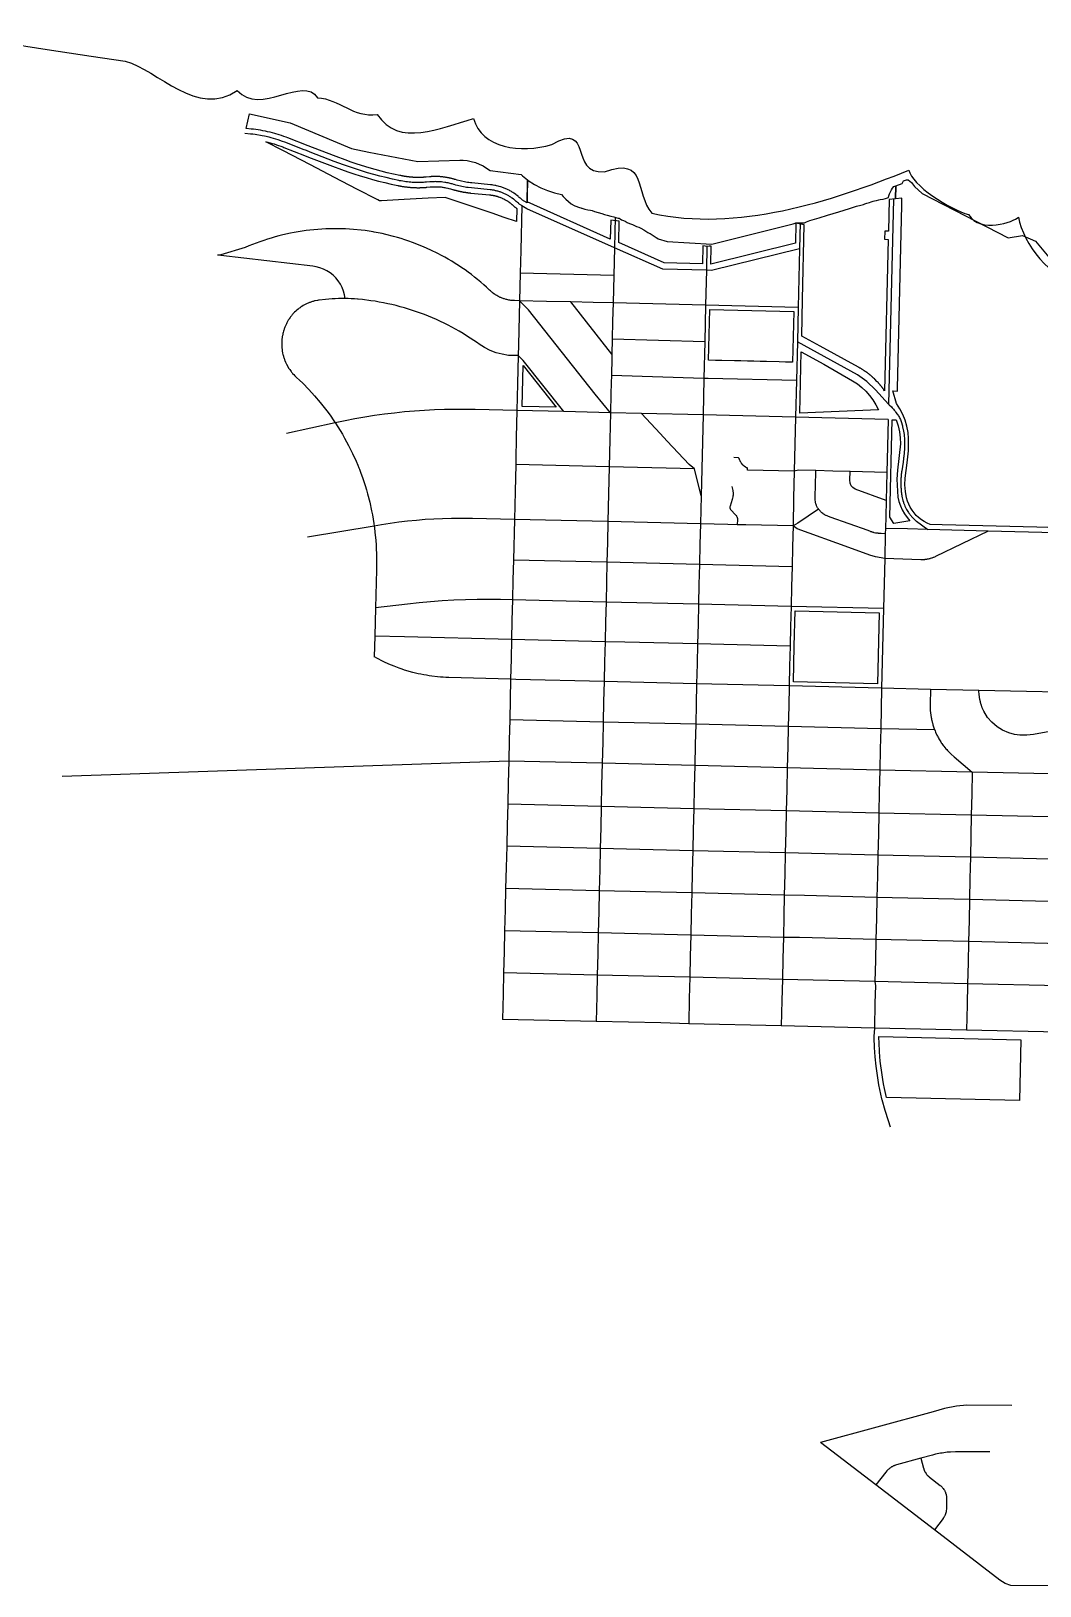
# Model space of a CAD drawing. Extents: x 1 to 394, y 101 to 384.
# Drawn here: x 58.3 to 111.7, y 216.3 to 298.7 of the extents above; entities that cross this region are included whole.
import ezdxf

# ---------------------------------------------------------------- set-up
doc = ezdxf.new("R2010")
doc.units = 0
doc.layers.get('0').update_dxf_attribs({"linetype": 'CONTINUOUS'})

msp = doc.modelspace()

# ---------------------------------------------------------------- linework, layer by layer
at = {"color": 3}
for points in [[(80.703136, 290.825962), (80.682675, 290.834133), (80.662214, 290.838219), (80.641754, 290.846391), (80.617197, 290.850477), (80.596736, 290.858648), (80.555815, 290.86682), (80.531258, 290.874992), (80.490336, 290.883163), (80.465779, 290.887249), (80.445319, 290.895421), (80.420762, 290.899507), (80.37984, 290.907679), (80.355283, 290.911764), (80.314362, 290.919936), (80.289805, 290.924022), (80.269344, 290.928108), (80.244787, 290.932194), (80.203866, 290.940365), (80.179309, 290.940365), (80.158848, 290.944451), (80.134291, 290.948537), (80.11383, 290.948537), (80.089273, 290.952623), (80.068813, 290.956709), (80.048352, 290.956709), (80.023795, 290.960795), (80.003334, 290.960795), (79.978777, 290.96488), (79.958317, 290.96488), (79.93376, 290.968966), (79.888742, 290.968966), (79.868281, 290.973052), (79.778246, 290.973052), (79.753689, 290.977138), (79.643194, 290.977138), (79.622733, 290.973052), (79.532698, 290.973052), (79.508141, 290.968966), (79.463123, 290.968966), (79.442663, 290.96488), (79.397645, 290.96488), (79.373088, 290.960795), (79.197115, 290.94442), (79.176654, 290.94442), (79.152097, 290.940334), (79.131636, 290.940334), (79.107079, 290.936248), (79.062062, 290.936248), (79.041601, 290.932162), (78.996583, 290.932162), (78.972026, 290.928076), (78.836977, 290.928076), (78.816517, 290.923991), (78.746942, 290.923991), (78.726481, 290.928076), (78.591433, 290.928076), (78.566875, 290.932162), (78.521858, 290.932162), (78.501397, 290.936248), (78.456379, 290.936248), (78.431822, 290.940334), (78.411362, 290.940334), (78.386805, 290.94442), (78.366344, 290.94442), (78.341787, 290.948506), (78.321326, 290.948506), (78.296769, 290.952591), (78.276309, 290.952591), (78.251752, 290.956677), (78.231291, 290.960763), (78.206734, 290.960763), (78.186273, 290.964849), (78.161716, 290.968935), (78.141256, 290.973021), (78.120795, 290.973021), (78.096238, 290.977107), (78.075777, 290.981192), (78.05122, 290.985278), (78.03076, 290.989364), (78.006203, 290.99345), (77.965281, 291.001622), (77.940724, 291.005707), (77.920264, 291.009793), (77.895707, 291.013879), (77.854785, 291.022051), (77.830228, 291.026137), (77.809768, 291.030223), (77.466006, 291.103883), (77.142708, 291.177544), (76.819408, 291.259397), (76.496108, 291.345336), (76.176902, 291.435371), (75.538488, 291.631806), (75.223373, 291.742301), (74.91235, 291.852795), (74.429448, 292.032861), (73.181267, 292.507579), (72.956185, 292.593518), (72.943907, 292.601689), (71.875791, 293.023207), (71.78167, 293.055946), (71.662991, 293.100964), (71.540218, 293.141885), (71.421539, 293.182806), (71.175995, 293.256467), (70.930451, 293.321945), (70.803587, 293.350588), (70.680815, 293.379231), (70.553951, 293.403788), (70.431179, 293.424248), (70.17745, 293.46517), (70.050586, 293.481545), (69.923722, 293.493823), (69.661809, 293.51838), (69.833689, 294.291843), (71.990382, 293.821218), (75.247931, 292.454357), (76.16872, 292.270199), (78.759207, 291.775019), (80.981379, 291.844594), (81.157352, 291.840508), (81.378341, 291.820048), (81.595239, 291.77503), (81.812136, 291.713648), (82.020848, 291.635891), (82.221375, 291.537674), (82.409625, 291.423086), (82.593784, 291.29213), (84.230743, 291.075233), (84.3085, 291.005658), (84.578598, 290.796946), (84.574512, 290.649619), (84.562234, 290.084868), (84.549955, 289.634705), (84.549955, 289.581505), (84.521313, 289.593784), (84.49267, 289.610158), (84.468113, 289.626533), (84.43947, 289.642908), (84.390366, 289.675647), (84.361724, 289.692022), (84.337167, 289.708397), (84.31261, 289.728858), (84.288053, 289.745232), (84.214392, 289.806614), (84.193931, 289.827075), (84.181653, 289.835247), (84.157096, 289.855707), (84.140721, 289.872082), (84.103885, 289.904821), (84.071146, 289.933464), (83.997486, 289.990761), (83.956564, 290.019403), (83.882904, 290.0767), (83.841983, 290.101257), (83.801061, 290.129899), (83.764226, 290.154456), (83.723304, 290.179013), (83.682383, 290.199474), (83.641462, 290.224031), (83.60054, 290.244492), (83.555523, 290.269049), (83.473669, 290.30997), (83.428652, 290.326345), (83.38773, 290.346806), (83.252682, 290.395909), (83.21176, 290.412284), (83.166742, 290.428659), (83.076707, 290.453216), (83.027604, 290.465494), (82.937568, 290.490051), (82.892551, 290.498223), (82.843447, 290.506395), (82.753412, 290.52277), (82.704308, 290.530941), (82.614273, 290.539113), (81.623912, 290.63733), (81.546155, 290.645502), (81.468398, 290.657781), (81.386545, 290.665952), (81.308788, 290.678231), (80.997766, 290.743709), (80.842256, 290.784631), (80.764499, 290.809188), (80.75222, 290.813273), (80.703117, 290.825552)], [(83.796947, 289.454373), (83.817408, 289.437999), (83.833783, 289.421624), (83.854243, 289.405249), (83.886982, 289.37251), (83.907443, 289.360231), (83.923818, 289.343856), (83.944279, 289.331578), (83.964739, 289.315203), (83.981114, 289.302925), (84.001575, 289.28655), (83.9852, 288.590842), (83.342693, 288.807738), (82.704279, 289.028728), (82.061773, 289.245625), (81.423359, 289.462522), (80.58851, 289.744898), (80.216101, 289.871762), (79.303498, 289.822658), (78.038946, 289.753084), (76.835782, 289.687605), (76.729379, 289.679433), (76.635258, 289.732633), (75.53031, 290.305569), (74.3517, 290.919428), (73.066687, 291.590581), (71.609794, 292.347675), (70.705373, 292.8183), (70.815868, 292.793743), (70.930456, 292.7651), (71.045043, 292.732361), (71.155538, 292.699622), (71.270125, 292.662787), (71.38062, 292.625951), (71.495207, 292.58503), (71.605701, 292.544108), (71.667083, 292.519551), (72.747476, 292.093942), (72.968466, 292.008003), (74.237108, 291.5251), (74.724104, 291.345034), (75.047403, 291.230447), (75.370702, 291.119953), (75.698094, 291.01355), (76.025486, 290.915333), (76.352877, 290.821211), (76.684362, 290.735272), (77.019938, 290.653419), (77.351422, 290.575662), (77.695184, 290.502002), (77.715644, 290.497916), (77.740201, 290.489744), (77.781123, 290.481573), (77.80568, 290.477487), (77.82614, 290.473401), (77.850697, 290.469315), (77.871158, 290.465229), (77.895715, 290.461143), (77.936636, 290.452972), (77.961193, 290.448886), (77.981654, 290.448886), (78.006211, 290.4448), (78.026672, 290.440714), (78.051229, 290.436628), (78.071689, 290.432542), (78.096246, 290.432542), (78.116707, 290.428457), (78.141264, 290.424371), (78.161725, 290.424371), (78.186282, 290.420285), (78.206742, 290.416199), (78.231299, 290.416199), (78.25176, 290.412113), (78.276317, 290.408027), (78.296778, 290.408027), (78.321335, 290.403942), (78.341795, 290.403942), (78.366352, 290.399856), (78.41137, 290.399856), (78.431831, 290.39577), (78.476849, 290.39577), (78.501406, 290.391684), (78.546423, 290.391684), (78.566884, 290.387598), (78.681471, 290.387598), (78.706028, 290.383512), (78.86154, 290.383512), (78.886097, 290.387598), (78.996592, 290.387598), (79.021149, 290.391684), (79.066166, 290.391684), (79.090723, 290.39577), (79.135741, 290.39577), (79.156202, 290.399856), (79.201219, 290.399856), (79.225776, 290.403942), (79.246237, 290.403942), (79.42221, 290.420316), (79.528612, 290.428488), (79.577716, 290.432574), (79.786428, 290.432574), (79.835532, 290.428488), (79.888732, 290.428488), (79.941931, 290.424402), (79.991035, 290.420316), (80.044235, 290.412145), (80.093338, 290.408059), (80.146538, 290.399887), (80.195642, 290.391715), (80.248842, 290.383544), (80.347059, 290.358987), (80.400259, 290.346708), (80.498476, 290.322151), (80.54758, 290.305776), (80.592598, 290.293498), (80.617155, 290.289412), (80.658076, 290.273037), (80.682633, 290.268951), (80.703094, 290.26078), (80.723554, 290.256694), (80.748111, 290.248522), (80.768572, 290.244436), (80.793129, 290.24035), (80.81359, 290.232179), (80.83405, 290.228093), (80.858607, 290.224007), (80.879068, 290.215835), (80.899529, 290.211749), (80.924086, 290.207664), (80.944546, 290.199492), (80.969103, 290.195406), (80.989564, 290.19132), (81.014121, 290.187234), (81.055043, 290.179063), (81.0796, 290.174977), (81.10006, 290.170891), (81.124617, 290.162719), (81.145078, 290.158633), (81.169635, 290.154548), (81.190096, 290.150462), (81.214653, 290.150462), (81.235113, 290.146376), (81.25967, 290.14229), (81.280131, 290.138204), (81.304688, 290.134118), (81.325149, 290.130032), (81.349706, 290.125947), (81.370166, 290.125947), (81.394723, 290.121861), (81.415184, 290.117775), (81.439741, 290.113689), (81.460202, 290.113689), (81.484759, 290.109603), (81.505219, 290.105517), (81.529776, 290.105517), (81.550237, 290.101432), (81.574794, 290.101432), (82.561062, 290.003214), (82.581523, 290.003214), (82.60608, 289.999128), (82.626541, 289.995042), (82.651098, 289.995042), (82.671559, 289.990956), (82.696116, 289.986871), (82.737037, 289.978699), (82.761594, 289.974613), (82.782055, 289.970527), (82.806612, 289.966441), (82.827072, 289.962355), (82.847533, 289.954184), (82.87209, 289.950098), (82.892551, 289.946012), (82.913011, 289.93784), (82.937568, 289.933755), (82.958029, 289.925583), (82.97849, 289.921497), (83.003047, 289.913325), (83.023507, 289.905154), (83.043968, 289.901068), (83.084889, 289.884693), (83.109446, 289.876521), (83.232219, 289.827418), (83.252679, 289.815139), (83.293601, 289.798764), (83.314061, 289.786486), (83.334522, 289.778314), (83.354983, 289.766036), (83.375443, 289.757864), (83.391818, 289.745585), (83.43274, 289.721028), (83.4532, 289.712857), (83.473661, 289.700578), (83.490036, 289.6883), (83.530957, 289.663743), (83.547332, 289.651464), (83.567793, 289.639186), (83.584168, 289.626907), (83.604628, 289.614629), (83.621003, 289.598254), (83.641464, 289.585975), (83.657839, 289.573697), (83.674213, 289.557322), (83.694674, 289.545044), (83.711049, 289.532765), (83.743788, 289.500026), (83.764249, 289.487747), (83.796988, 289.455008)], [(99.245747, 288.529491), (99.360334, 288.570412), (99.532214, 288.639987), (100.027395, 288.787313), (100.46528, 288.922362), (101.070955, 289.110613), (101.631611, 289.282493), (102.004021, 289.39708), (102.241377, 289.462559), (102.30277, 289.474837), (102.37642, 289.487116), (102.454156, 289.519855), (102.548235, 289.564873), (102.630057, 289.581247), (102.703707, 289.593526), (102.781443, 289.630361), (102.842835, 289.654918), (102.900142, 289.667197), (102.961534, 289.679475), (103.07203, 289.708118), (103.190709, 289.736761), (103.256187, 289.74904), (103.423979, 289.773597), (103.55084, 289.802239), (103.706353, 289.863621), (103.726782, 289.953657), (103.76366, 290.06006), (103.808709, 290.166461), (103.86193, 290.264679), (103.923322, 290.362897), (103.992887, 290.448836), (104.095242, 290.485671), (104.078899, 289.794056), (103.739229, 289.757221), (103.698265, 288.071153), (103.50183, 288.075239), (103.493449, 287.64963), (103.689884, 287.645544), (103.493449, 279.624448), (103.460762, 279.669498), (103.448505, 279.689927), (103.436247, 279.70627), (103.42399, 279.726699), (103.407646, 279.743043), (103.395389, 279.759386), (103.383131, 279.779815), (103.366788, 279.796159), (103.35453, 279.816588), (103.342273, 279.832932), (103.325929, 279.849275), (103.313672, 279.865618), (103.297328, 279.886048), (103.285071, 279.902391), (103.268727, 279.918734), (103.25647, 279.935078), (103.240126, 279.955507), (103.227869, 279.97185), (103.195182, 280.004537), (103.182925, 280.020881), (103.166581, 280.037224), (103.154324, 280.053567), (103.105189, 280.102702), (103.092931, 280.119046), (102.978349, 280.233638), (102.962006, 280.245896), (102.912871, 280.295031), (102.896527, 280.307288), (102.863841, 280.339975), (102.847497, 280.352232), (102.81481, 280.384919), (102.798467, 280.397177), (102.782124, 280.41352), (102.761694, 280.425778), (102.745351, 280.442121), (102.729008, 280.454379), (102.712664, 280.470722), (102.692235, 280.48298), (102.675892, 280.499323), (102.659548, 280.511581), (102.639119, 280.523838), (102.622776, 280.540182), (102.606432, 280.552439), (102.586003, 280.564697), (102.569659, 280.58104), (102.54923, 280.593298), (102.532887, 280.605555), (102.512458, 280.617813), (102.496114, 280.63007), (102.475685, 280.642328), (102.459342, 280.658671), (102.438912, 280.670929), (102.422569, 280.683186), (102.40214, 280.695444), (102.385796, 280.707701), (102.344833, 280.732216), (102.32849, 280.744474), (102.30806, 280.756732), (102.287631, 280.765113), (102.271288, 280.77737), (102.230324, 280.801885), (102.213981, 280.814143), (102.193552, 280.822524), (102.152589, 280.847039), (102.132159, 280.855421), (102.115816, 280.867678), (100.081895, 281.984896), (99.103812, 282.521001), (99.148829, 284.456708), (99.24295, 288.409963), (99.226576, 288.409963), (98.796873, 288.512277), (98.772316, 287.435977), (94.287049, 286.339215), (94.30751, 287.288651), (94.205196, 287.276373), (94.090609, 287.264094), (93.996487, 287.276373), (93.861438, 287.296833), (93.840978, 286.347397), (91.815241, 286.396501), (89.404819, 287.472801), (89.433462, 288.610487), (88.987391, 288.663687), (88.962834, 287.661049), (84.551229, 289.633585), (84.575786, 290.648499), (84.579872, 290.795826), (84.612611, 290.767183), (84.935911, 290.55847), (85.279672, 290.378405), (85.631618, 290.226987), (85.999934, 290.108307), (86.376435, 290.022368), (86.46647, 289.911873), (86.597427, 289.772731), (86.740661, 289.645868), (86.89208, 289.535373), (87.051683, 289.437155), (87.088519, 289.42078), (87.321785, 289.338927), (87.395446, 289.310284), (87.436367, 289.293909), (87.460924, 289.289824), (87.505942, 289.285738), (87.620529, 289.252999), (87.767855, 289.212077), (87.906996, 289.18752), (88.005214, 289.16706), (88.132078, 289.130224), (88.320328, 289.077024), (88.512671, 289.015642), (88.651813, 288.970625), (88.786862, 288.933789), (88.991481, 288.880589), (89.142901, 288.835571), (89.306596, 288.782372), (89.380257, 288.770093), (89.437553, 288.761921), (89.486657, 288.733279), (89.556231, 288.684175), (89.662633, 288.639157), (89.748572, 288.602322), (89.805868, 288.565486), (89.854972, 288.532747), (89.973651, 288.487729), (90.133255, 288.430433), (90.251934, 288.377233), (90.354248, 288.32813), (90.472927, 288.283112), (90.575241, 288.242191), (90.734845, 288.14807), (90.955834, 288.013021), (91.029494, 287.976185), (91.082694, 287.951628), (91.180912, 287.88615), (91.389624, 287.738824), (91.42646, 287.718363), (91.504217, 287.673345), (91.983027, 287.526019), (94.340248, 287.382785), (98.645449, 288.471363), (98.751852, 288.508199), (98.79687, 288.520477), (98.829609, 288.520477), (98.907366, 288.516391), (99.165187, 288.520477), (99.247041, 288.528649)], [(112.140468, 272.377042), (111.559356, 272.393386), (106.542069, 272.524342), (105.911842, 272.540686), (105.748146, 272.606164), (105.592633, 272.692072), (105.445312, 272.786151), (105.302076, 272.896647), (105.175216, 273.019422), (105.056527, 273.150378), (104.950128, 273.293613), (104.856048, 273.445031), (104.778312, 273.60463), (104.712834, 273.768326), (104.663699, 273.940215), (104.606393, 274.288067), (104.577792, 274.644102), (104.586173, 274.996051), (104.696658, 275.810434), (104.762137, 276.444757), (104.770518, 277.083176), (104.737831, 277.414653), (104.676439, 277.742045), (104.582359, 278.057159), (104.459585, 278.368186), (104.312264, 278.662839), (104.132193, 278.941116), (103.939854, 279.612275), (104.173114, 279.608084), (104.173114, 279.739041), (104.390021, 288.721855), (104.406364, 289.438025), (104.418622, 289.830895), (104.078951, 289.794059), (104.095295, 290.485674), (104.422686, 290.600261), (104.500422, 290.743495), (104.65185, 290.800792), (104.754206, 290.79262), (104.921998, 290.661663), (105.085694, 290.448859), (105.48265, 290.080542), (110.045674, 287.727414), (110.810954, 287.842001), (111.486198, 287.543256), (112.20646, 286.704315)], [(94.229761, 283.924702), (96.456025, 283.871502), (98.686382, 283.818302), (98.625, 281.129602), (98.252592, 281.14186), (97.917016, 281.150241), (97.237677, 281.166584), (96.902101, 281.174965), (96.562432, 281.183347), (96.226855, 281.191728), (95.887187, 281.200109), (95.55161, 281.20849), (94.872272, 281.224834), (94.536695, 281.233215), (94.164287, 281.241596), (94.229765, 283.926202)], [(101.804799, 280.140732), (102.054434, 279.981133), (102.287694, 279.801072), (102.50459, 279.596445), (102.705121, 279.375463), (102.881095, 279.13401), (103.036609, 278.880279), (103.167566, 278.614269), (99.005593, 278.438295), (99.08335, 281.68357), (100.27833, 281.028786), (101.804799, 280.140732)], [(84.341236, 280.958552), (86.092782, 278.748662), (84.288035, 278.78554), (84.341235, 280.958593)], [(104.201705, 273.976851), (104.254926, 273.747677), (104.332662, 273.522599), (104.426741, 273.305703), (104.545419, 273.09699), (104.684568, 272.904641), (104.840072, 272.72458), (103.988853, 272.589527), (103.780139, 272.921015), (103.902914, 278.077431), (104.103445, 278.07324), (104.209845, 277.766309), (104.283495, 277.451196), (104.324458, 277.12789), (104.33284, 276.804594), (104.189604, 275.413184), (104.140469, 274.938461), (104.201862, 273.976747)], [(98.754659, 267.961098), (100.980923, 267.911963), (103.211284, 267.858742), (103.121291, 264.085555), (100.890932, 264.138776), (98.664668, 264.191996), (98.709685, 266.07859), (98.754703, 267.961088)], [(103.600058, 242.15854), (103.493659, 242.641446), (103.444524, 242.882899), (103.399475, 243.124341), (103.362597, 243.365794), (103.32572, 243.611343), (103.297119, 243.852796), (103.268518, 244.098334), (103.227555, 244.589422), (103.203039, 245.080509), (103.198849, 245.326059), (103.198849, 245.391537), (110.716581, 245.219648), (110.642931, 241.998941), (103.599912, 242.15854)]]:
    msp.add_lwpolyline(points, dxfattribs=at)
at = {"color": 4}
for points in [[(84.275757, 289.425726), (84.255297, 289.438005), (84.23074, 289.45438), (84.173443, 289.495301), (84.148886, 289.515762), (84.120244, 289.532136), (84.095687, 289.556693), (84.046583, 289.597615), (84.01794, 289.618076), (84.001565, 289.638536), (83.981105, 289.654911), (83.96473, 289.66719), (83.936087, 289.695832), (83.903348, 289.724475), (83.870609, 289.749032), (83.833773, 289.777675), (83.768295, 289.826779), (83.731459, 289.851336), (83.69872, 289.875893), (83.661885, 289.90045), (83.625049, 289.92091), (83.588214, 289.945467), (83.440887, 290.02732), (83.404052, 290.043695), (83.36313, 290.064156), (83.326295, 290.080531), (83.285374, 290.096906), (83.248538, 290.11328), (83.207617, 290.129655), (83.166695, 290.141934), (83.125774, 290.158309), (83.084853, 290.170587), (83.048017, 290.182866), (83.007096, 290.195144), (82.966174, 290.203316), (82.921157, 290.215594), (82.880235, 290.223766), (82.839314, 290.236045), (82.798393, 290.244216), (82.757471, 290.248302), (82.71655, 290.256474), (82.671532, 290.264645), (82.589679, 290.272817), (81.59932, 290.371035), (81.435624, 290.38741), (81.349685, 290.399688), (81.267831, 290.411967), (81.185978, 290.428341), (81.100039, 290.444716), (81.018186, 290.461091), (80.772642, 290.522473), (80.694885, 290.54703), (80.674425, 290.555202), (80.584389, 290.579759), (80.527093, 290.596134), (80.473893, 290.608412), (80.416597, 290.624787), (80.363397, 290.637065), (80.306101, 290.645237), (80.248805, 290.657516), (80.195605, 290.665687), (80.081018, 290.682062), (80.023722, 290.686148), (79.970522, 290.69432), (79.855935, 290.702491), (79.741348, 290.702491), (79.684051, 290.706577), (79.626755, 290.702491), (79.569459, 290.702491), (79.516259, 290.698406), (79.401672, 290.690234), (79.225699, 290.673859), (79.13976, 290.669773), (79.053821, 290.661601), (78.971968, 290.657516), (78.632299, 290.657516), (78.550446, 290.661601), (78.464507, 290.665687), (78.382654, 290.673859), (78.296715, 290.677945), (78.214862, 290.690223), (78.128923, 290.698395), (78.04707, 290.710674), (77.965216, 290.727048), (77.879277, 290.739327), (77.797424, 290.755702), (77.752406, 290.76798), (77.412737, 290.841641), (77.081253, 290.915301), (76.753862, 290.997154), (76.430562, 291.083093), (76.10317, 291.173129), (75.779871, 291.271346), (75.141457, 291.484151), (74.82225, 291.598738), (74.335255, 291.778804), (73.050242, 292.269891), (72.853807, 292.347648), (72.686018, 292.413126), (71.769391, 292.773308), (71.712095, 292.793768), (71.593416, 292.838786), (71.356056, 292.920639), (71.118698, 292.9943), (70.995926, 293.027039), (70.877246, 293.055682), (70.631702, 293.112978), (70.50893, 293.137535), (70.140615, 293.198917), (70.017842, 293.215292), (69.890979, 293.22757), (69.592233, 293.256213)], [(84.275757, 289.425726), (84.218461, 287.060321), (84.189818, 285.853064)], [(89.17845, 287.19537), (84.541764, 289.266123), (84.275757, 289.425726)], [(103.964286, 289.781765), (103.702372, 278.912358)], [(89.215281, 288.815959), (89.178445, 287.19537)], [(99.020665, 288.517215), (98.992022, 287.142169)], [(76.455187, 288.034311), (76.389709, 288.042483), (76.185088, 288.075222), (75.976376, 288.107961), (75.767664, 288.132518), (75.350239, 288.17344), (74.932815, 288.197997), (74.720011, 288.206168), (74.511298, 288.210254), (74.302586, 288.210254), (74.093873, 288.206168), (73.881068, 288.197997), (73.463644, 288.17344), (73.046219, 288.132518), (72.837508, 288.107961), (72.628795, 288.079318), (72.424175, 288.046579), (72.215464, 288.009744), (72.010843, 287.968822), (71.601603, 287.878787), (71.396984, 287.825587), (71.196456, 287.772387), (70.991837, 287.715091), (70.791309, 287.653709), (70.594874, 287.588231), (70.394346, 287.518656), (70.001476, 287.37133), (69.809134, 287.293573), (69.612699, 287.21172), (68.319501, 286.822942), (68.151712, 286.802481)], [(84.157078, 284.392078), (83.88698, 284.40025), (83.817406, 284.40025), (83.784666, 284.404336), (83.747831, 284.408422), (83.715092, 284.408422), (83.682353, 284.412508), (83.645517, 284.420679), (83.580039, 284.428851), (83.481821, 284.453408), (83.444986, 284.46158), (83.346768, 284.486137), (83.318125, 284.498415), (83.187169, 284.547519), (83.158526, 284.559797), (83.125787, 284.572076), (83.093047, 284.588451), (83.064405, 284.604825), (83.035762, 284.617104), (83.003023, 284.633479), (82.945726, 284.666218), (82.917083, 284.686679), (82.884344, 284.703053), (82.855701, 284.723514), (82.831144, 284.739889), (82.745205, 284.801271), (82.720648, 284.821732), (82.692006, 284.846289), (82.642902, 284.88721), (82.614259, 284.911767), (82.565156, 284.96087), (82.409644, 285.104105), (82.254133, 285.243247), (82.09453, 285.378295), (81.930834, 285.513344), (81.767138, 285.644301), (81.59935, 285.775258), (81.431562, 285.902122), (81.263773, 286.024894), (81.087801, 286.143574), (80.915919, 286.258161), (80.735854, 286.372748), (80.559881, 286.483242), (80.375723, 286.589645), (80.195657, 286.696047), (80.0115, 286.794264), (79.823249, 286.892482), (79.446748, 287.080733), (79.258499, 287.166672), (79.066156, 287.252611), (78.476851, 287.485878), (78.280416, 287.555453), (78.079888, 287.620931), (77.883453, 287.68641), (77.678833, 287.747792), (77.478306, 287.800991), (77.069066, 287.907393), (76.864447, 287.952411), (76.455207, 288.034264)], [(74.912353, 284.506665), (74.879613, 284.699007), (74.826413, 284.895442), (74.752753, 285.087785), (74.662718, 285.267851), (74.54813, 285.439732), (74.421266, 285.599335), (74.278033, 285.742569), (74.118429, 285.869433), (73.946548, 285.979928), (73.766482, 286.07405), (73.57414, 286.143624), (73.377705, 286.196824), (73.19764, 286.225467), (68.327687, 286.786125), (68.151713, 286.8025)], [(89.17845, 287.19537), (89.141614, 285.734385)], [(94.056587, 286.004482), (91.748475, 286.061776), (89.17845, 287.19537)], [(98.992018, 287.142169), (94.322593, 286.00039), (94.056587, 286.004476)], [(94.085234, 287.264941), (94.056591, 286.004482)], [(98.992018, 287.142169), (98.914261, 284.040132)], [(94.056587, 286.004482), (94.011569, 284.154719)], [(84.189817, 285.853064), (84.157078, 284.392078)], [(89.141618, 285.734385), (84.189817, 285.853064)], [(89.141618, 285.734385), (89.108879, 284.273398)], [(74.912353, 284.506665), (74.724103, 284.506665), (74.556315, 284.50258), (74.384434, 284.498494), (74.216646, 284.490322), (74.048857, 284.478044), (73.876976, 284.465765), (73.5414, 284.424844), (73.529122, 284.424844), (73.492286, 284.416672), (73.451365, 284.412586), (73.328593, 284.388029), (73.291758, 284.379857), (73.250837, 284.367579), (73.214001, 284.3553), (73.17308, 284.347129), (73.132158, 284.33485), (73.095323, 284.318475), (73.058487, 284.306197), (73.017566, 284.293918), (72.833407, 284.212065), (72.796572, 284.191605), (72.759736, 284.17523), (72.722901, 284.154769), (72.690162, 284.134308), (72.616501, 284.093387), (72.583762, 284.06883), (72.551023, 284.048369), (72.518284, 284.023812), (72.481448, 283.999255), (72.448709, 283.974698), (72.420066, 283.950141), (72.354588, 283.901038), (72.325945, 283.872395), (72.293206, 283.847838), (72.231824, 283.786456), (72.199085, 283.757813), (72.178624, 283.733256)], [(84.083415, 281.482378), (83.813317, 281.486569), (83.567773, 281.498827), (83.236289, 281.552047), (82.908897, 281.637955), (82.593783, 281.76073), (82.290945, 281.912147), (82.00857, 282.096303), (81.918534, 282.157696), (81.730285, 282.288653), (81.542034, 282.411417), (81.349692, 282.534191), (81.157349, 282.652869), (80.960914, 282.771548), (80.568044, 282.99254), (80.363423, 283.098939), (80.162896, 283.197105), (79.958277, 283.29527), (79.749564, 283.389401), (79.544944, 283.483523), (79.332139, 283.569462), (79.123428, 283.655401), (78.697819, 283.810911), (78.264024, 283.950053), (78.047127, 284.015532), (77.83023, 284.076914), (77.60924, 284.13421), (77.388251, 284.18741), (77.167262, 284.236513), (76.946273, 284.281531), (76.72119, 284.322452), (76.500201, 284.363374), (76.275119, 284.396113), (75.824955, 284.453409), (75.599873, 284.47387), (75.57123, 284.477956), (75.403441, 284.490234), (75.231561, 284.498406), (75.063773, 284.502492), (74.912354, 284.506577)], [(84.157078, 284.392078), (84.099782, 282.034859)], [(85.585324, 284.355246), (84.157078, 284.392081)], [(88.151258, 279.448464), (84.619519, 283.905083), (84.157078, 284.392078)], [(86.862152, 284.3266), (85.585324, 284.355243)], [(89.047493, 281.568328), (86.862152, 284.3266)], [(88.048948, 284.297953), (86.862152, 284.326596)], [(89.108879, 284.273398), (88.048948, 284.297955)], [(72.178631, 283.733202), (72.174545, 283.72503), (72.145902, 283.696387), (72.11726, 283.663648), (72.092703, 283.630909), (72.06406, 283.598169), (72.014956, 283.532691), (71.990399, 283.495856), (71.941296, 283.430377), (71.920835, 283.393542), (71.896278, 283.356706), (71.875817, 283.319871), (71.855357, 283.287132), (71.814435, 283.213482), (71.798061, 283.172518), (71.7776, 283.135641), (71.744861, 283.061991), (71.728486, 283.021028), (71.712111, 282.98415), (71.695736, 282.943187), (71.683458, 282.902224), (71.671179, 282.865346), (71.654804, 282.824383), (71.646633, 282.78342), (71.622076, 282.701598), (71.613904, 282.660635), (71.601625, 282.619671), (71.585251, 282.53785), (71.581165, 282.496886), (71.572993, 282.455923), (71.568907, 282.41496), (71.560736, 282.373997), (71.55665, 282.333033), (71.55665, 282.287984), (71.548478, 282.206163), (71.548478, 282.03837), (71.552564, 281.997407), (71.552564, 281.956444), (71.55665, 281.911395), (71.568928, 281.78862), (71.5771, 281.747657), (71.581186, 281.706694), (71.589357, 281.66573), (71.597529, 281.620681), (71.613904, 281.53886), (71.626182, 281.501982), (71.638461, 281.461019), (71.646633, 281.420056), (71.658911, 281.379092), (71.675286, 281.338129), (71.687564, 281.301252), (71.699843, 281.260288), (71.716218, 281.219325), (71.748957, 281.145675), (71.765332, 281.104712), (71.785792, 281.067834), (71.802167, 281.030957), (71.92494, 280.809965), (71.949497, 280.777278), (71.974054, 280.740401), (72.047714, 280.642236), (72.072271, 280.605358), (72.100914, 280.576757), (72.125471, 280.54407), (72.182767, 280.478592), (72.240064, 280.421285), (72.268706, 280.388599), (72.297349, 280.359998), (72.330088, 280.331397), (72.497876, 280.175883), (72.661572, 280.016283), (72.980779, 279.688892), (73.291801, 279.353307), (73.586454, 279.001369), (73.729688, 278.825395), (73.872922, 278.645324), (74.007971, 278.461167), (74.14302, 278.272914), (74.273976, 278.088758), (74.388563, 277.91688)], [(89.108879, 284.273398), (89.084322, 283.311685)], [(94.01157, 284.154719), (89.108879, 284.273398)], [(94.01157, 284.154719), (93.987013, 283.188912)], [(98.914263, 284.040132), (94.01157, 284.154719)], [(98.914263, 284.040132), (98.873338, 282.223111)], [(93.987017, 283.188912), (93.966556, 282.219015), (89.063862, 282.349972)], [(89.084324, 283.311685), (89.063864, 282.349972)], [(84.099785, 282.034859), (84.08341, 281.482378)], [(89.063862, 282.349972), (89.047488, 281.568328)], [(93.966554, 282.219015), (93.91745, 280.279222)], [(98.873338, 282.223111), (98.824235, 280.164629)], [(103.702372, 278.912358), (103.018935, 279.677638), (102.564683, 280.115526), (102.065413, 280.463378), (98.873338, 282.223111)], [(84.083415, 281.482378), (84.050676, 279.992751)], [(86.493837, 278.515392), (84.349421, 281.224561), (84.083415, 281.482378)], [(89.039308, 281.367797), (89.018847, 280.422457)], [(89.047493, 281.568328), (89.039321, 281.367797)], [(89.018846, 280.422457), (89.010674, 280.033672)], [(93.917445, 280.279222), (89.018846, 280.422457)], [(93.917445, 280.279222), (93.876524, 278.339417)], [(98.824229, 280.164629), (94.142527, 280.279222), (93.917445, 280.279222)], [(98.824229, 280.164629), (98.779212, 278.220739)], [(84.050676, 279.992751), (84.013841, 278.572688)], [(88.973829, 278.458106), (88.151258, 279.448464)], [(88.994292, 279.440281), (88.973831, 278.458106), (88.936994, 277.02985)], [(89.010662, 280.033672), (88.994287, 279.440281)], [(84.013844, 278.572688), (81.799857, 278.621823), (81.758936, 278.621823), (81.226924, 278.63408), (80.699005, 278.63408), (80.166993, 278.625699), (79.639074, 278.60527), (79.107062, 278.580755), (78.579142, 278.543877), (78.051224, 278.498828), (77.523305, 278.441522), (76.999478, 278.376043), (76.471559, 278.302393), (75.947732, 278.220572), (75.427997, 278.130578), (74.908262, 278.028222), (74.388528, 277.917726)], [(84.013844, 278.572688), (83.981105, 277.140346)], [(86.493837, 278.515392), (84.013844, 278.572698)], [(88.973829, 278.458106), (86.493837, 278.515413)], [(103.702372, 278.912358), (103.743335, 278.875481), (103.857917, 278.760899), (103.894795, 278.719936), (103.931672, 278.683058), (103.964359, 278.642095), (104.001236, 278.601132), (104.033923, 278.560168), (104.06661, 278.515119), (104.099297, 278.474156), (104.164775, 278.384163), (104.193376, 278.343199), (104.226063, 278.29815), (104.254664, 278.253101), (104.279179, 278.203966), (104.30778, 278.158917), (104.30778, 278.154727), (104.332295, 278.101506), (104.352724, 278.048285), (104.369068, 277.990978), (104.389497, 277.937757), (104.422184, 277.823176), (104.438527, 277.769955), (104.45487, 277.712648), (104.504005, 277.483474), (104.52852, 277.311596), (104.536902, 277.250203), (104.549159, 277.078325), (104.55335, 277.016933), (104.55335, 276.632245), (104.549159, 276.603644), (104.549159, 276.521822), (104.544969, 276.497307), (104.544969, 276.452258), (104.540778, 276.427743), (104.540778, 276.403228), (104.536587, 276.382798), (104.536587, 276.354197), (104.532397, 276.329682), (104.532397, 276.284633), (104.528206, 276.264204), (104.528206, 276.239689), (104.524016, 276.211088), (104.519825, 276.194745), (104.519825, 276.170229), (104.515634, 276.12518), (104.515634, 276.12099), (104.511444, 276.100561), (104.507253, 276.076045), (104.507253, 276.05153), (104.503062, 276.031101), (104.498872, 276.006586), (104.498872, 275.982071), (104.494681, 275.957556), (104.490491, 275.937127), (104.4863, 275.912611), (104.4863, 275.896268), (104.477919, 275.867667), (104.477919, 275.843152), (104.408355, 275.380718), (104.396097, 275.319325), (104.391906, 275.29481), (104.391906, 275.274381), (104.387716, 275.253952), (104.387716, 275.233522), (104.383525, 275.213093), (104.379335, 275.188578), (104.379335, 275.168149), (104.370953, 275.106756), (104.370953, 275.082241), (104.366763, 275.061812), (104.366763, 275.020849), (104.362572, 275.000419), (104.362572, 274.95537), (104.358381, 274.934941), (104.358381, 274.828541), (104.354191, 274.808112), (104.354191, 274.677155), (104.358381, 274.656726), (104.358381, 274.550326), (104.362572, 274.529897), (104.362572, 274.472591), (104.366763, 274.452161), (104.366763, 274.419474), (104.370953, 274.382597), (104.370953, 274.362168), (104.375144, 274.34991), (104.375144, 274.321309), (104.379335, 274.292708), (104.383525, 274.272279), (104.383525, 274.25185), (104.387716, 274.227335), (104.391906, 274.210991), (104.391906, 274.186476), (104.400288, 274.145513), (104.400288, 274.125084), (104.404478, 274.100569), (104.412859, 274.059605), (104.41705, 274.022728), (104.425431, 273.985851), (104.433813, 273.944887), (104.450156, 273.871237), (104.462413, 273.83436), (104.470795, 273.797482), (104.49531, 273.723832), (104.503691, 273.686955), (104.520034, 273.650078), (104.532292, 273.6132), (104.54455, 273.580513), (104.577236, 273.506863), (104.59358, 273.474177), (104.609923, 273.437299), (104.64261, 273.371821), (104.658953, 273.334943), (104.761309, 273.171248), (104.781738, 273.142647), (104.806253, 273.10996), (104.826683, 273.081359), (104.851198, 273.048672), (104.900333, 272.991365), (104.924848, 272.958679), (104.973983, 272.901372), (105.002584, 272.876857), (105.027099, 272.848256), (105.0557, 272.819655), (105.113006, 272.77052), (105.141607, 272.741919), (105.170208, 272.717404), (105.182466, 272.705146), (105.788135, 272.271355)], [(74.388526, 277.917904), (71.806224, 277.34906)], [(74.388526, 277.917904), (74.400804, 277.897475), (74.527669, 277.705136), (74.646348, 277.512787), (74.765027, 277.316352), (74.879614, 277.115831), (74.990109, 276.9153), (75.096512, 276.714768), (75.198826, 276.510151), (75.30114, 276.301438), (75.489391, 275.884011), (75.579426, 275.675307), (75.632626, 275.540254)], [(90.610788, 278.421271), (88.973829, 278.458148)], [(91.605241, 277.357242), (90.610788, 278.421271)], [(93.876522, 278.339417), (90.610788, 278.421239)], [(93.876522, 278.339417), (93.774208, 274.050585)], [(98.779213, 278.220739), (93.876522, 278.339417)], [(98.779213, 278.220739), (98.746474, 276.792494)], [(103.681901, 278.102061), (98.779213, 278.220739)], [(103.681901, 278.102061), (103.649214, 276.669719)], [(83.981105, 277.140346), (83.952462, 275.986293)], [(88.936998, 277.02985), (88.904259, 275.597519)], [(91.981741, 276.95619), (91.605241, 277.357242)], [(93.430451, 275.487023), (93.13989, 275.720283), (91.981741, 276.95619)], [(96.225557, 275.417448), (96.229643, 275.519804), (96.213268, 275.528185), (96.192807, 275.536567), (96.176433, 275.544948), (96.155972, 275.557205), (96.139597, 275.565587), (96.119136, 275.577844), (96.053658, 275.626979), (96.037283, 275.643323), (96.020908, 275.65558), (95.992265, 275.684181), (95.979987, 275.700524), (95.963612, 275.712782), (95.914509, 275.77826), (95.90223, 275.79869), (95.877673, 275.831376), (95.869501, 275.851806), (95.857223, 275.868149), (95.849051, 275.888578), (95.84088, 275.904922), (95.824505, 275.945885), (95.816333, 275.962228), (95.808161, 275.982658), (95.808161, 275.986848), (95.804075, 275.991039), (95.804075, 275.995229), (95.79999, 275.99942), (95.79999, 276.007801), (95.795904, 276.011992), (95.795904, 276.016182), (95.791818, 276.020373), (95.791818, 276.024564), (95.787732, 276.028754), (95.787732, 276.032945), (95.775454, 276.045202), (95.775454, 276.049393), (95.771368, 276.053584), (95.771368, 276.057774), (95.767282, 276.057774), (95.763196, 276.061965), (95.763196, 276.066156), (95.755024, 276.074537), (95.505387, 276.078727)], [(98.746474, 276.792494), (98.709638, 275.364249)], [(103.649162, 276.669719), (103.616475, 275.294674)], [(75.632614, 275.540223), (75.665354, 275.462487), (75.747207, 275.245591), (75.824964, 275.032781), (75.898624, 274.815886), (75.968199, 274.59899), (76.037774, 274.377998), (76.099156, 274.157016), (76.213743, 273.715032), (76.31196, 273.264866), (76.356978, 273.039788), (76.430638, 272.589622), (76.451099, 272.450483)], [(83.948365, 275.712101), (83.915626, 274.279759), (83.878791, 272.802411)], [(88.904259, 275.597519), (83.948365, 275.712101)], [(83.952459, 275.986293), (83.948373, 275.712101)], [(88.904259, 275.597519), (88.87152, 274.165177)], [(93.774212, 274.050585), (93.430451, 275.487023), (88.904259, 275.597519)], [(98.709642, 275.364249), (96.225557, 275.417469)], [(98.709642, 275.364249), (98.676903, 273.931907)], [(99.847329, 275.388806), (98.934724, 275.409235), (98.709642, 275.364186)], [(99.990562, 273.35488), (99.974188, 273.379395), (99.961909, 273.40391), (99.945534, 273.42434), (99.896431, 273.522505), (99.888259, 273.551106), (99.875981, 273.575621), (99.871895, 273.591964), (99.867809, 273.600345), (99.859637, 273.628946), (99.851465, 273.653462), (99.843294, 273.682062), (99.839208, 273.706578), (99.831036, 273.735179), (99.82695, 273.759694), (99.818779, 273.817), (99.814693, 273.841515), (99.814693, 274.095236), (99.826971, 274.541306), (99.847432, 275.388439)], [(100.759933, 275.364249), (99.847329, 275.388764)], [(101.672543, 275.343788), (100.759933, 275.364217)], [(103.579598, 273.80095), (101.942639, 274.414812), (101.811682, 274.488462), (101.725774, 274.590818), (101.672554, 274.721775), (101.660296, 274.901835), (101.672554, 275.343819)], [(103.616423, 275.294674), (101.672543, 275.343809)], [(103.616423, 275.294674), (103.579545, 273.80095)], [(95.398893, 274.549865), (95.452093, 274.341152), (95.460265, 274.300189), (95.460265, 274.279759), (95.464351, 274.255244), (95.464351, 274.234815), (95.468437, 274.214386), (95.468437, 274.1039), (95.464351, 274.087557), (95.464351, 274.067128), (95.460265, 274.046698), (95.460265, 274.026269), (95.435708, 273.903495), (95.427536, 273.883065), (95.42345, 273.862636), (95.304771, 273.502505), (95.296599, 273.465628), (95.296599, 273.416493), (95.308878, 273.367358), (95.333435, 273.322309), (95.357992, 273.289622), (95.587166, 273.064544), (95.615809, 273.035943), (95.623981, 273.023685), (95.636259, 273.007342), (95.644431, 272.990999), (95.656709, 272.974655), (95.673084, 272.941968), (95.67717, 272.925625), (95.681256, 272.905196), (95.689428, 272.888852), (95.693513, 272.872509), (95.693513, 272.85208), (95.697599, 272.831651), (95.697599, 272.794773), (95.689428, 272.524667)], [(88.87152, 274.165177), (88.83878, 272.687818)], [(93.774212, 274.050585), (93.737376, 272.573236)], [(98.676903, 273.931907), (98.644164, 272.454558), (98.615521, 271.353705)], [(103.579598, 273.80095), (103.555083, 272.949732)], [(83.878795, 272.802411), (81.660716, 272.855631), (81.468373, 272.859822), (81.005933, 272.859822), (80.539399, 272.855631), (80.076958, 272.839288), (79.610424, 272.818859), (79.147984, 272.790258), (78.685543, 272.749295), (78.223103, 272.704245), (77.760661, 272.651025), (77.302312, 272.585546), (76.843964, 272.515982), (76.451094, 272.450504)], [(83.878795, 272.802411), (83.829691, 270.645711)], [(88.83878, 272.687818), (83.878795, 272.802411)], [(99.990562, 273.35488), (98.906077, 272.610061), (98.644164, 272.454558)], [(103.53458, 272.045313), (103.313588, 272.053694), (103.252195, 272.053694), (103.231766, 272.057885), (103.211337, 272.057885), (103.186822, 272.062076), (103.166393, 272.062076), (103.150049, 272.066266), (103.125534, 272.066266), (103.064142, 272.078524), (103.035541, 272.082714), (103.023283, 272.082714), (102.941461, 272.099058), (102.921032, 272.107439), (102.900603, 272.11163), (102.884259, 272.11582), (102.86383, 272.124201), (102.843401, 272.128392), (102.822972, 272.136773), (102.802542, 272.140964), (102.782113, 272.149345), (102.761684, 272.153536), (102.745341, 272.161917), (102.622576, 272.206966), (100.613204, 272.927228), (100.482247, 272.976363), (100.45769, 272.984744), (100.408587, 273.009259), (100.379944, 273.017641), (100.355387, 273.033984), (100.334926, 273.046241), (100.310369, 273.058499), (100.285812, 273.074842), (100.261255, 273.0871), (100.240794, 273.103443), (100.216237, 273.119787), (100.175316, 273.152474), (100.154855, 273.172903), (100.134395, 273.189246), (100.093473, 273.230209), (100.077099, 273.250639), (100.056638, 273.271068), (100.023899, 273.312031), (100.007524, 273.336546), (99.991149, 273.356976)], [(103.555041, 272.949732), (103.542783, 272.327687)], [(76.451094, 272.450462), (72.923448, 271.869339)], [(76.451094, 272.450462), (76.463372, 272.360468), (76.492015, 272.13539), (76.532937, 271.677042), (76.549311, 271.447868), (76.56159, 271.218693), (76.569762, 270.989519), (76.573847, 270.760345), (76.573847, 270.473875), (76.565676, 270.134204)], [(88.83878, 272.687818), (88.810138, 271.586965)], [(93.73738, 272.573236), (88.83878, 272.687818)], [(93.73738, 272.573236), (93.712823, 271.468286)], [(95.186089, 272.536401), (93.73738, 272.573278)], [(95.689454, 272.524122), (95.186089, 272.53638)], [(96.143709, 272.51594), (95.689454, 272.524321)], [(98.644164, 272.454558), (96.143709, 272.515951)], [(101.594786, 271.312773), (98.861061, 272.299044), (98.644164, 272.454558)], [(108.977466, 272.188548), (107.581959, 271.509208), (106.198732, 270.833964), (106.170131, 270.821706), (106.145616, 270.809448), (106.088309, 270.784933), (106.063794, 270.776552), (106.035193, 270.764295), (106.006592, 270.755913), (105.977991, 270.743656), (105.920685, 270.727312), (105.896169, 270.718931), (105.867568, 270.714741), (105.810262, 270.698397), (105.777575, 270.694207), (105.748974, 270.690016), (105.720373, 270.681635), (105.663066, 270.673254), (105.634466, 270.673254), (105.605865, 270.669063), (105.573178, 270.664872), (105.515871, 270.664872), (105.48727, 270.660682), (105.458669, 270.660682), (105.425982, 270.664872), (105.421792, 270.664872), (103.505937, 270.727564)], [(103.53458, 272.045313), (103.505937, 270.727564)], [(103.542762, 272.327687), (103.534381, 272.045313)], [(104.71319, 272.299044), (103.542762, 272.327645)], [(105.789487, 272.270402), (104.71319, 272.299044)], [(108.977466, 272.188548), (105.789487, 272.27037)], [(123.186269, 271.820235), (108.977466, 272.188548)], [(88.810133, 271.586965), (88.785576, 270.531129), (88.761022, 269.475293)], [(93.712826, 271.468286), (93.688269, 270.412451)], [(98.615517, 271.353705), (98.59096, 270.297858)], [(103.505937, 270.727564), (103.014849, 270.825729), (102.720197, 270.903465), (101.594786, 271.312699)], [(83.829686, 270.645711), (83.805129, 269.593971)], [(88.785579, 270.531129), (83.829686, 270.645711)], [(93.688271, 270.412451), (88.785579, 270.531129)], [(93.688271, 270.412451), (93.659628, 269.360701)], [(98.590963, 270.297858), (93.688271, 270.412451)], [(98.590963, 270.297858), (98.566406, 269.246119)], [(103.505937, 270.727564), (103.440459, 268.07569)], [(76.565681, 270.134162), (76.516577, 268.116612)], [(83.805132, 269.593971), (83.77649, 268.542221)], [(88.761025, 269.475293), (88.736468, 268.423543)], [(93.659625, 269.360701), (93.63507, 268.304865)], [(98.566408, 269.246119), (98.537765, 268.190272)], [(76.516572, 268.116612), (76.479741, 266.614706)], [(83.776485, 268.542221), (83.764207, 268.542221), (83.146255, 268.558565), (82.528303, 268.566946), (81.910351, 268.558565), (81.292399, 268.546307), (80.674447, 268.517706), (80.056495, 268.480829), (79.438543, 268.43578), (78.824683, 268.378473), (78.210824, 268.308909), (76.516571, 268.116559)], [(83.776485, 268.542221), (83.751928, 267.441368)], [(88.736471, 268.423543), (83.776485, 268.542221)], [(88.736471, 268.423543), (88.711914, 267.367707)], [(93.63507, 268.304865), (88.736471, 268.423543)], [(93.63507, 268.304865), (93.614609, 267.253115)], [(98.537762, 268.190272), (93.63507, 268.304865)], [(98.537762, 268.190272), (98.513205, 267.134437)], [(103.440459, 268.07569), (98.537762, 268.190272)], [(103.440459, 268.07569), (103.338103, 263.856433)], [(83.75193, 267.441368), (83.727373, 266.430549)], [(88.711916, 267.367707), (88.687359, 266.311871)], [(93.614608, 267.253115), (93.585965, 266.201375)], [(98.513207, 267.134437), (98.48865, 266.078601)], [(76.479741, 266.614706), (76.455184, 265.517938)], [(78.055314, 266.573785), (76.479741, 266.614706)], [(83.727377, 266.430549), (78.055314, 266.573785)], [(83.727377, 266.430549), (83.70282, 265.415635)], [(88.687362, 266.311871), (83.727377, 266.430549)], [(88.687362, 266.311871), (88.662805, 265.260121)], [(89.735016, 266.2914), (88.687362, 266.311829)], [(93.585961, 266.201375), (89.735016, 266.291369)], [(93.585961, 266.201375), (93.561404, 265.145529)], [(98.488653, 266.078601), (93.585961, 266.201375)], [(83.678268, 264.343424), (80.400258, 264.425246), (80.252932, 264.429437), (80.105605, 264.437818), (79.958279, 264.450075), (79.80686, 264.462333), (79.512207, 264.49502), (79.364881, 264.515449), (79.221648, 264.539964), (79.074321, 264.568565), (78.926995, 264.59308), (78.783761, 264.625767), (78.636434, 264.658454), (78.4932, 264.695331), (78.063499, 264.818095), (77.924357, 264.86723), (77.781124, 264.912279), (77.502841, 265.018679), (77.367791, 265.075986), (77.22865, 265.133292), (76.958551, 265.256056), (76.827594, 265.321535), (76.692546, 265.391099), (76.561589, 265.460663), (76.532946, 265.477007), (76.455189, 265.51797)], [(83.702822, 265.415635), (83.678265, 264.343424)], [(98.488653, 266.078601), (98.464096, 265.026851)], [(88.662807, 265.260121), (88.634164, 264.204285)], [(93.561407, 265.145529), (93.53685, 264.089693)], [(98.464099, 265.026851), (98.439542, 263.975111)], [(83.678268, 264.343424), (83.653711, 263.250753)], [(88.634161, 264.204285), (83.948365, 264.314781), (83.678268, 264.343382)], [(88.634161, 264.204285), (88.609604, 263.136171)], [(93.536852, 264.089693), (88.634161, 264.204285)], [(93.536852, 264.089693), (93.512295, 263.017482)], [(98.439545, 263.975111), (93.536852, 264.089693)], [(98.439545, 263.975111), (98.414988, 262.9029)], [(103.338145, 263.856433), (98.439545, 263.975111)], [(103.338145, 263.856433), (103.31363, 262.784222)], [(105.928636, 263.79504), (103.338145, 263.856433)], [(105.928636, 263.79504), (105.908207, 263.013396), (105.908207, 262.874258), (105.912398, 262.853828), (105.912398, 262.784264), (105.916588, 262.702442)], [(108.49456, 263.741841), (105.928636, 263.795061)], [(108.756474, 262.640987), (108.690995, 262.77604), (108.674652, 262.817003), (108.670461, 262.837433), (108.654118, 262.878396), (108.645737, 262.894739), (108.637355, 262.919254), (108.628974, 262.939684), (108.624783, 262.960113), (108.616402, 262.980542), (108.612212, 263.000971), (108.60383, 263.021401), (108.59964, 263.04183), (108.591259, 263.062259), (108.587068, 263.082688), (108.578687, 263.103118), (108.574496, 263.127633), (108.562239, 263.189025), (108.553857, 263.209454), (108.545476, 263.250418), (108.541285, 263.274933), (108.541285, 263.295362), (108.532904, 263.323963), (108.532904, 263.336221), (108.528714, 263.35665), (108.524523, 263.381165), (108.524523, 263.401594), (108.520332, 263.422023), (108.520332, 263.442453), (108.516142, 263.462882), (108.516142, 263.487397), (108.491627, 263.741128)], [(115.214284, 263.590423), (108.49456, 263.741841)], [(83.653713, 263.250753), (83.629156, 262.182639)], [(88.609606, 263.136171), (88.585049, 262.06396)], [(93.512298, 263.017482), (93.487741, 261.949368)], [(98.41499, 262.9029), (98.390433, 261.83069)], [(83.629159, 262.182639), (83.604602, 261.110428)], [(88.585052, 262.06396), (83.629159, 262.182639)], [(88.585052, 262.06396), (88.560495, 260.995846)], [(93.487744, 261.949368), (88.585052, 262.06396)], [(103.313588, 262.784222), (103.293159, 261.712012)], [(105.916358, 262.702369), (105.920548, 262.653234), (105.920548, 262.632805), (105.924739, 262.60829), (105.92893, 262.587861), (105.92893, 262.567431), (105.93312, 262.542916), (105.93312, 262.522487), (105.941501, 262.481524), (105.945692, 262.448837), (105.945692, 262.440456), (105.954073, 262.391321), (105.954073, 262.38713), (105.958264, 262.350253), (105.962454, 262.329823), (105.966645, 262.305308), (105.978903, 262.243916), (105.983093, 262.219401), (105.991474, 262.178437), (105.999856, 262.158008), (106.004046, 262.133493), (106.012428, 262.09253), (106.020809, 262.072101), (106.024999, 262.051671), (106.02919, 262.027156), (106.037571, 262.006727), (106.045952, 261.978126), (106.045952, 261.965869), (106.054334, 261.945439), (106.058524, 261.92501), (106.074868, 261.871789), (106.095297, 261.814483), (106.11164, 261.761262), (106.13207, 261.708041), (106.148413, 261.658906), (106.156794, 261.646648)], [(113.110784, 261.720194), (111.3838, 261.400995), (111.035948, 261.364117), (110.671721, 261.364117), (110.372972, 261.400995), (110.078319, 261.486902), (109.750927, 261.63832), (109.456275, 261.814294), (109.186179, 262.05165), (108.957005, 262.301285), (108.756474, 262.640956)], [(93.487744, 261.949368), (93.463187, 260.877168)], [(98.390436, 261.83069), (93.487744, 261.949368)], [(98.390436, 261.83069), (98.365879, 260.758479)], [(103.293127, 261.712012), (98.390436, 261.83069)], [(103.293127, 261.712012), (103.268612, 260.639801)], [(106.153714, 261.646533), (103.293127, 261.712012)], [(106.153714, 261.646533), (106.174143, 261.593312), (106.194573, 261.536006), (106.268223, 261.376406), (106.296824, 261.323185), (106.321339, 261.27405), (106.34994, 261.22083), (106.378541, 261.171695), (106.407142, 261.118474), (106.47262, 261.020309), (106.501221, 260.971174), (106.538098, 260.922039), (106.570785, 260.872904), (106.603472, 260.827855), (106.640349, 260.77872), (106.750845, 260.643667), (106.791809, 260.602703), (106.828686, 260.557654)], [(83.604604, 261.110428), (83.575961, 259.997296)], [(88.560497, 260.995846), (88.531855, 259.878618)], [(93.46319, 260.877168), (93.438633, 259.759939)], [(98.365881, 260.758479), (98.337238, 259.641261)], [(103.26857, 260.639801), (103.239969, 259.522583)], [(106.828958, 260.557958), (106.894437, 260.49248), (107.021297, 260.357427), (107.180907, 260.218288), (108.146708, 259.412087)], [(83.575958, 259.997296), (59.913717, 259.170634)], [(83.575958, 259.997296), (83.547315, 258.830964)], [(88.53185, 259.878618), (83.575958, 259.997296)], [(88.53185, 259.878618), (88.503207, 258.712286)], [(93.438635, 259.759939), (88.53185, 259.878618)], [(93.438635, 259.759939), (93.409992, 258.593608)], [(98.337234, 259.641261), (93.438635, 259.759939)], [(98.337234, 259.641261), (98.312677, 258.474929)], [(103.239927, 259.522583), (98.337234, 259.641261)], [(83.547311, 258.830964), (83.522754, 257.713736)], [(103.239927, 259.522583), (103.215412, 258.360337), (103.190855, 257.243119)], [(108.146708, 259.412087), (103.239927, 259.522583)], [(108.146708, 259.412087), (108.122193, 258.245755)], [(113.053498, 259.301591), (108.146708, 259.412087)], [(88.503204, 258.712286), (88.478647, 257.595057)], [(93.409988, 258.593608), (93.385431, 257.472293)], [(98.31268, 258.474929), (98.288123, 257.361797)], [(108.122161, 258.245755), (108.09356, 257.128527)], [(83.522756, 257.713736), (83.498199, 256.596518)], [(88.478649, 257.595057), (83.522756, 257.713736)], [(88.478649, 257.595057), (88.454092, 256.47784)], [(93.385434, 257.472293), (88.478649, 257.595057)], [(93.385434, 257.472293), (93.356791, 256.359161)], [(98.288125, 257.361797), (93.385434, 257.472293)], [(98.288125, 257.361797), (98.259482, 256.244569)], [(103.190813, 257.243119), (98.288125, 257.361797)], [(103.190813, 257.243119), (103.166298, 256.125891)], [(108.093508, 257.128527), (103.190813, 257.243119)], [(108.093508, 257.128527), (108.068993, 256.011298)], [(113.000299, 257.018031), (108.093508, 257.128527)], [(83.498202, 256.596518), (83.469559, 255.479289)], [(88.454096, 256.47784), (88.429539, 255.360611)], [(93.356787, 256.359161), (93.33223, 255.241933)], [(83.469555, 255.479289), (83.444998, 254.362071)], [(88.429541, 255.360611), (83.469555, 255.479289)], [(98.259479, 256.244569), (98.234922, 255.127341)], [(103.166267, 256.125891), (103.137613, 255.012759)], [(108.068951, 256.011298), (108.044436, 254.898166)], [(88.429541, 255.360611), (88.400898, 254.243383)], [(93.332233, 255.241933), (88.429541, 255.360611)], [(93.332233, 255.241933), (93.30359, 254.124705)], [(98.234924, 255.127341), (93.332233, 255.241933)], [(98.234924, 255.127341), (98.206281, 254.006026)], [(108.044404, 254.898166), (103.137613, 255.012759), (98.234924, 255.127341)], [(103.137613, 255.012759), (103.113098, 253.891444)], [(108.044404, 254.898166), (108.019889, 253.776852)], [(112.947088, 254.779488), (108.044404, 254.898166)], [(83.445001, 254.362071), (83.416359, 253.244843)], [(88.400894, 254.243383), (88.376337, 253.126165)], [(93.303586, 254.124705), (93.279029, 253.007487)], [(98.206277, 254.006026), (98.18172, 252.888808)], [(103.113067, 253.891444), (103.088552, 252.774216)], [(83.416354, 253.244843), (83.391797, 252.123529)], [(93.279031, 253.007487), (88.37634, 253.126165), (83.416354, 253.244843)], [(88.37634, 253.126165), (88.351783, 252.004851)], [(93.279031, 253.007487), (93.250388, 251.890258)], [(98.181723, 252.888808), (93.279031, 253.007487)], [(108.019847, 253.776852), (107.995332, 252.659634)], [(98.181723, 252.888808), (98.157166, 251.77158)], [(99.245747, 252.864251), (98.181723, 252.888767)], [(103.08851, 252.774216), (99.245747, 252.86421)], [(103.08851, 252.774216), (103.063995, 251.656998)], [(107.99529, 252.659634), (103.08851, 252.774216)], [(107.99529, 252.659634), (107.970775, 251.542406)], [(112.897985, 252.540956), (107.99529, 252.659634)], [(83.391799, 252.123529), (83.363157, 251.006301)], [(88.351785, 252.004851), (88.323142, 250.887622)], [(93.250385, 251.890258), (93.225828, 250.77304)], [(98.157168, 251.77158), (98.132611, 250.654352)], [(103.063953, 251.656998), (103.035352, 250.53977)], [(107.970733, 251.542406), (107.946218, 250.425178)], [(83.363153, 251.006301), (83.338596, 249.889083)], [(88.323139, 250.887622), (83.363153, 251.006301)], [(88.323139, 250.887622), (88.298582, 249.770394)], [(93.22583, 250.77304), (88.323139, 250.887622)], [(93.22583, 250.77304), (93.201273, 249.655812)], [(98.132615, 250.654352), (93.22583, 250.77304)], [(98.132615, 250.654352), (98.103972, 249.54122)], [(98.983833, 250.637987), (98.132615, 250.654331)], [(103.03531, 250.53977), (98.983833, 250.637935)], [(103.03531, 250.53977), (103.010795, 249.422542)], [(107.946187, 250.425178), (103.03531, 250.53977)], [(83.338599, 249.889083), (83.309956, 248.767758)], [(88.298584, 249.770394), (88.265845, 248.653176)], [(107.946187, 250.425178), (107.917586, 249.30796)], [(112.844785, 250.310596), (107.946187, 250.425178)], [(93.201276, 249.655812), (93.176719, 248.538584)], [(98.103968, 249.54122), (98.079411, 248.419906)], [(103.010753, 249.422542), (102.986238, 248.305324)], [(107.917533, 249.30796), (107.888932, 248.190731)], [(83.309952, 248.767758), (83.285395, 247.65054)], [(88.265845, 248.653176), (83.309952, 248.767758)], [(88.265845, 248.653176), (88.241288, 247.535948)], [(93.176721, 248.538584), (88.265845, 248.653176)], [(98.079414, 248.419906), (93.176721, 248.538584), (93.148079, 247.421366)], [(98.079414, 248.419906), (98.054857, 247.302688)], [(102.986196, 248.305324), (98.079414, 248.419906)], [(102.986196, 248.305324), (103.006625, 248.080235), (102.98211, 247.188095)], [(107.888891, 248.190731), (102.986196, 248.305324)], [(107.888891, 248.190731), (107.864375, 247.073513)], [(112.791585, 248.076149), (107.888891, 248.190731)], [(83.285398, 247.65054), (83.252658, 246.308234)], [(88.241291, 247.535948), (88.208552, 246.193641)], [(93.148074, 247.421366), (93.119431, 246.07906)], [(98.054859, 247.302688), (98.02212, 245.964467)], [(102.98211, 247.188095), (102.953509, 245.845789)], [(107.864334, 247.073513), (107.831647, 245.731207)], [(88.208552, 246.193641), (83.252658, 246.308234)], [(93.119428, 246.07906), (91.642072, 246.124109), (88.208552, 246.193673)], [(98.02212, 245.964467), (93.119428, 246.07906)], [(102.953457, 245.845789), (98.02212, 245.964467)], [(102.953457, 245.845789), (102.928942, 245.391537), (102.928942, 245.321973), (102.945285, 244.822703), (102.957543, 244.573068), (102.977972, 244.323433), (103.027107, 243.824153), (103.059794, 243.574518), (103.096671, 243.324883), (103.137634, 243.079344), (103.182684, 242.829699), (103.280849, 242.338611), (103.338155, 242.097169), (103.350413, 242.05212)], [(107.831594, 245.731207), (102.953457, 245.845789)], [(112.738385, 245.620711), (107.831594, 245.731207)], [(103.350423, 242.052141), (103.518205, 241.495575), (103.677815, 240.951287), (103.80059, 240.607521)], [(110.233833, 225.846248), (107.860248, 225.854629), (107.307768, 225.801408), (106.673445, 225.678634), (106.067775, 225.506756), (100.101057, 223.886161)], [(103.039396, 221.631076), (100.101057, 223.885983)], [(109.079779, 223.382617), (107.377342, 223.390998), (107.26275, 223.390998), (106.992654, 223.378741), (106.906747, 223.370359), (106.816753, 223.361978), (106.72676, 223.349721), (106.640852, 223.337463), (106.550859, 223.325206), (106.460865, 223.308862), (106.288987, 223.276175), (106.198994, 223.255746), (106.027116, 223.214783), (105.417339, 223.046991)], [(105.417077, 223.047043), (104.123885, 222.695094), (104.07475, 222.678751), (104.046149, 222.67037), (104.021634, 222.658112), (103.997119, 222.649731), (103.972604, 222.637473), (103.944003, 222.625216), (103.919488, 222.612958), (103.899059, 222.600701), (103.870458, 222.588443), (103.8582, 222.580062), (103.849819, 222.575871), (103.825304, 222.559528), (103.804875, 222.543184), (103.780359, 222.526841), (103.739396, 222.494154), (103.714881, 222.477811), (103.694452, 222.457382), (103.674023, 222.441038), (103.657679, 222.420609), (103.616716, 222.379646), (103.567581, 222.318253), (103.039658, 221.630731)], [(105.417077, 223.047043), (105.564409, 222.515034), (105.5686, 222.502776), (105.57279, 222.486433), (105.576981, 222.474176), (105.581171, 222.457832), (105.585362, 222.445575), (105.589553, 222.429231), (105.597934, 222.416974), (105.602124, 222.40063), (105.606315, 222.388373), (105.614696, 222.376115), (105.618887, 222.359772), (105.63523, 222.335257), (105.639421, 222.318913), (105.713071, 222.208417), (105.725329, 222.19616), (105.741672, 222.171645), (105.774359, 222.138958), (105.78274, 222.1267), (105.794998, 222.118319), (105.803379, 222.106061), (105.815636, 222.09768), (105.836066, 222.077251), (105.848323, 222.06887), (105.860581, 222.056612), (105.872838, 222.048231), (105.877029, 222.04404), (106.44997, 221.606153), (106.470399, 221.589809), (106.490828, 221.56938), (106.511257, 221.553037), (106.552221, 221.512073), (106.57265, 221.487558), (106.588993, 221.467129), (106.609423, 221.4467), (106.642109, 221.397565), (106.654367, 221.37305), (106.67071, 221.348535), (106.682968, 221.324019), (106.695225, 221.295418), (106.707483, 221.270903), (106.71974, 221.242302), (106.728122, 221.217787), (106.744465, 221.160481), (106.752846, 221.135966), (106.761228, 221.107365), (106.773485, 221.021457), (106.773485, 220.992856), (106.777676, 220.964255), (106.777676, 220.935654), (106.773485, 220.374992), (106.773485, 220.342305), (106.765104, 220.284998), (106.765104, 220.256397), (106.756723, 220.227797), (106.752532, 220.199196), (106.711569, 220.05596), (106.699311, 220.031445), (106.687054, 220.002844), (106.67071, 219.978329), (106.658453, 219.949728), (106.642109, 219.925213), (106.629852, 219.900698), (106.609423, 219.876183), (106.593079, 219.851668), (106.134731, 219.254181)], [(106.133253, 219.253395), (103.039396, 221.631076)], [(113.282673, 216.282312), (110.180633, 216.310913), (109.881884, 216.409078), (109.595424, 216.593245), (106.133253, 219.2533)]]:
    msp.add_lwpolyline(points, dxfattribs=at)
at = {"color": 1}
for points in [[(53.881187, 298.682641), (57.128371, 297.943371), (59.968096, 297.588279), (63.256938, 297.094786)], [(63.256938, 297.094786), (64.96331, 296.621399), (67.085188, 294.067329), (69.194985, 295.539786)], [(69.194985, 295.539786), (70.388387, 294.145224), (72.728101, 296.381711), (73.438772, 295.146822)], [(73.438772, 295.146822), (74.619312, 295.095728), (75.342172, 294.069888), (76.606287, 294.271067)], [(76.606287, 294.271067), (77.750924, 292.503371), (79.928841, 293.54458), (81.71777, 294.050101)], [(81.71777, 294.050101), (82.129291, 292.463435), (84.228793, 292.184235), (85.855192, 292.675048)], [(85.855192, 292.675048), (88.098199, 293.940291), (86.698988, 291.089791), (88.654315, 291.22632)], [(88.654315, 291.22632), (90.934218, 292.071962), (90.248259, 290.091146), (91.154573, 289.028918)], [(91.154573, 289.028918), (95.650627, 288.033705), (100.620695, 289.62668), (104.790277, 291.316397)], [(104.790277, 291.316397), (104.909887, 290.538977), (106.964745, 289.213946), (107.949801, 288.959294)], [(107.949801, 288.959294), (108.571531, 287.917099), (110.363721, 288.584282), (110.585237, 288.820124)], [(110.585237, 288.820124), (110.862865, 287.417545), (112.211583, 285.488441), (113.957393, 285.370285)]]:
    msp.add_open_spline(points, degree=3, dxfattribs=at)

doc.saveas('drawing.dxf')
